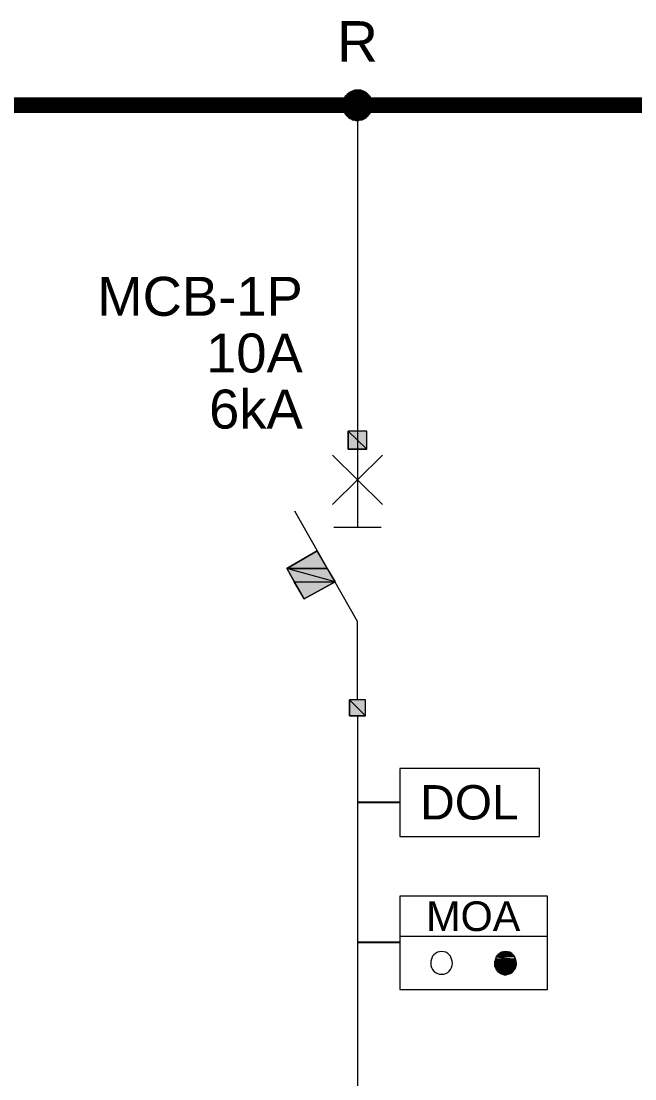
# Model space of a CAD drawing. Header units: millimetres. Extents: x -33055 to 42243, y -56860 to 24450.
# Drawn here: x 10569 to 14497, y -46657 to -39890 of the extents above; entities that cross this region are included whole.
import ezdxf
from ezdxf.enums import TextEntityAlignment as Align

# ---------------------------------------------------------------- set-up
doc = ezdxf.new("R2010")
doc.units = ezdxf.units.MM
for name, color, linetype in [('E-BUSBAR', 7, 'Continuous'), ('E-LEADER', 7, 'Continuous'), ('E-SLD', 7, 'Continuous'), ('E-TEXT', 7, 'Continuous')]:
    doc.layers.add(name, color=color, linetype=linetype)
doc.styles.add('ARIAL', font='arial.ttf')

msp = doc.modelspace()

# ---------------------------------------------------------------- hatches: boundary and pattern name
at = {"layer": 'E-SLD'}
h = msp.add_hatch(color=7, dxfattribs=at)
h.dxf.hatch_style = 1
h.paths.add_polyline_path([(12810.4, -40394), (12633.1, -40394), (12810.4, -40402.4), (12810.4, -40394)])
h.paths.add_polyline_path([(12633.1, -40394), (12810.4, -40402.4), (12628.8, -40402.4), (12633.1, -40394)])
h = msp.add_hatch(color=7, dxfattribs=at)
h.dxf.hatch_style = 1
h.paths.add_polyline_path([(12806.2, -40385.5), (12637.3, -40385.5), (12810.4, -40394), (12806.2, -40385.5)])
h.paths.add_polyline_path([(12637.3, -40385.5), (12810.4, -40394), (12633.1, -40394), (12637.3, -40385.5)])
h = msp.add_hatch(color=7, dxfattribs=at)
h.dxf.hatch_style = 1
h.paths.add_polyline_path([(12802, -40377.1), (12641.5, -40377.1), (12806.2, -40385.5), (12802, -40377.1)])
h.paths.add_polyline_path([(12641.5, -40377.1), (12806.2, -40385.5), (12637.3, -40385.5), (12641.5, -40377.1)])
h = msp.add_hatch(color=7, dxfattribs=at)
h.dxf.hatch_style = 1
h.paths.add_polyline_path([(12793.6, -40368.6), (12645.7, -40368.6), (12802, -40377.1), (12793.6, -40368.6)])
h.paths.add_polyline_path([(12645.7, -40368.6), (12802, -40377.1), (12641.5, -40377.1), (12645.7, -40368.6)])
h = msp.add_hatch(color=7, dxfattribs=at)
h.dxf.hatch_style = 1
h.paths.add_polyline_path([(12789.3, -40364.4), (12654.2, -40364.4), (12793.6, -40368.6), (12789.3, -40364.4)])
h.paths.add_polyline_path([(12654.2, -40364.4), (12793.6, -40368.6), (12645.7, -40368.6), (12654.2, -40364.4)])
h = msp.add_hatch(color=7, dxfattribs=at)
h.dxf.hatch_style = 1
h.paths.add_polyline_path([(12780.9, -40356), (12658.4, -40356), (12789.3, -40364.4), (12780.9, -40356)])
h.paths.add_polyline_path([(12658.4, -40356), (12789.3, -40364.4), (12654.2, -40364.4), (12658.4, -40356)])
h = msp.add_hatch(color=7, dxfattribs=at)
h.dxf.hatch_style = 1
h.paths.add_polyline_path([(12776.7, -40351.7), (12666.9, -40351.7), (12780.9, -40356), (12776.7, -40351.7)])
h.paths.add_polyline_path([(12666.9, -40351.7), (12780.9, -40356), (12658.4, -40356), (12666.9, -40351.7)])
h = msp.add_hatch(color=7, dxfattribs=at)
h.dxf.hatch_style = 1
h.paths.add_polyline_path([(12768.2, -40347.5), (12671.1, -40347.5), (12776.7, -40351.7), (12768.2, -40347.5)])
h.paths.add_polyline_path([(12671.1, -40347.5), (12776.7, -40351.7), (12666.9, -40351.7), (12671.1, -40347.5)])
h = msp.add_hatch(color=7, dxfattribs=at)
h.dxf.hatch_style = 1
h.paths.add_polyline_path([(12759.8, -40343.3), (12683.7, -40343.3), (12768.2, -40347.5), (12759.8, -40343.3)])
h.paths.add_polyline_path([(12683.7, -40343.3), (12768.2, -40347.5), (12671.1, -40347.5), (12683.7, -40343.3)])
h = msp.add_hatch(color=7, dxfattribs=at)
h.dxf.hatch_style = 1
h.paths.add_polyline_path([(12751.3, -40339.1), (12688, -40339.1), (12759.8, -40343.3), (12751.3, -40339.1)])
h.paths.add_polyline_path([(12688, -40339.1), (12759.8, -40343.3), (12683.7, -40343.3), (12688, -40339.1)])
h = msp.add_hatch(color=7, dxfattribs=at)
h.dxf.hatch_style = 1
h.paths.add_polyline_path([(12742.9, -40334.8), (12700.6, -40334.8), (12751.3, -40339.1), (12742.9, -40334.8)])
h.paths.add_polyline_path([(12700.6, -40334.8), (12751.3, -40339.1), (12688, -40339.1), (12700.6, -40334.8)])
h = msp.add_hatch(color=7, dxfattribs=at)
h.dxf.hatch_style = 1
h.paths.add_polyline_path([(12730.2, -40334.8), (12709.1, -40334.8), (12742.9, -40334.8), (12730.2, -40334.8)])
h.paths.add_polyline_path([(12709.1, -40334.8), (12742.9, -40334.8), (12700.6, -40334.8), (12709.1, -40334.8)])
h = msp.add_hatch(color=7, dxfattribs=at)
h.dxf.hatch_style = 1
h.paths.add_polyline_path([(12726, -40334.8), (12730.2, -40334.8), (12709.1, -40334.8), (12726, -40334.8)])
h = msp.add_hatch(color=7, dxfattribs=at)
h.dxf.hatch_style = 1
h.paths.add_polyline_path([(12814.7, -40410.9), (12628.8, -40410.9), (12814.7, -40419.3), (12814.7, -40410.9)])
h.paths.add_polyline_path([(12628.8, -40410.9), (12814.7, -40419.3), (12624.6, -40419.3), (12628.8, -40410.9)])
h = msp.add_hatch(color=7, dxfattribs=at)
h.dxf.hatch_style = 1
h.paths.add_polyline_path([(12814.7, -40419.3), (12624.6, -40419.3), (12814.7, -40427.8), (12814.7, -40419.3)])
h.paths.add_polyline_path([(12624.6, -40419.3), (12814.7, -40427.8), (12624.6, -40427.8), (12624.6, -40419.3)])
h = msp.add_hatch(color=7, dxfattribs=at)
h.dxf.hatch_style = 1
h.paths.add_polyline_path([(12814.7, -40427.8), (12624.6, -40427.8), (12814.7, -40436.2), (12814.7, -40427.8)])
h.paths.add_polyline_path([(12624.6, -40427.8), (12814.7, -40436.2), (12624.6, -40436.2), (12624.6, -40427.8)])
h = msp.add_hatch(color=7, dxfattribs=at)
h.dxf.hatch_style = 1
h.paths.add_polyline_path([(12814.7, -40436.2), (12624.6, -40436.2), (12814.7, -40448.9), (12814.7, -40436.2)])
h.paths.add_polyline_path([(12624.6, -40436.2), (12814.7, -40448.9), (12628.8, -40448.9), (12624.6, -40436.2)])
h = msp.add_hatch(color=7, dxfattribs=at)
h.dxf.hatch_style = 1
h.paths.add_polyline_path([(12810.4, -40402.4), (12628.8, -40402.4), (12814.7, -40410.9), (12810.4, -40402.4)])
h.paths.add_polyline_path([(12628.8, -40402.4), (12814.7, -40410.9), (12628.8, -40410.9), (12628.8, -40402.4)])
h = msp.add_hatch(color=7, dxfattribs=at)
h.dxf.hatch_style = 1
h.paths.add_polyline_path([(12814.7, -40448.9), (12628.8, -40448.9), (12810.4, -40457.3), (12814.7, -40448.9)])
h.paths.add_polyline_path([(12628.8, -40448.9), (12810.4, -40457.3), (12628.8, -40457.3), (12628.8, -40448.9)])
h = msp.add_hatch(color=7, dxfattribs=at)
h.dxf.hatch_style = 1
h.paths.add_polyline_path([(12810.4, -40457.3), (12628.8, -40457.3), (12810.4, -40465.8), (12810.4, -40457.3)])
h.paths.add_polyline_path([(12628.8, -40457.3), (12810.4, -40465.8), (12633.1, -40465.8), (12628.8, -40457.3)])
h = msp.add_hatch(color=7, dxfattribs=at)
h.dxf.hatch_style = 1
h.paths.add_polyline_path([(12810.4, -40465.8), (12633.1, -40465.8), (12806.2, -40474.2), (12810.4, -40465.8)])
h.paths.add_polyline_path([(12633.1, -40465.8), (12806.2, -40474.2), (12637.3, -40474.2), (12633.1, -40465.8)])
h = msp.add_hatch(color=7, dxfattribs=at)
h.dxf.hatch_style = 1
h.paths.add_polyline_path([(12806.2, -40474.2), (12637.3, -40474.2), (12802, -40478.5), (12806.2, -40474.2)])
h.paths.add_polyline_path([(12637.3, -40474.2), (12802, -40478.5), (12641.5, -40478.5), (12637.3, -40474.2)])
h = msp.add_hatch(color=7, dxfattribs=at)
h.dxf.hatch_style = 1
h.paths.add_polyline_path([(12802, -40478.5), (12641.5, -40478.5), (12793.6, -40486.9), (12802, -40478.5)])
h.paths.add_polyline_path([(12641.5, -40478.5), (12793.6, -40486.9), (12645.7, -40486.9), (12641.5, -40478.5)])
h = msp.add_hatch(color=7, dxfattribs=at)
h.dxf.hatch_style = 1
h.paths.add_polyline_path([(12793.6, -40486.9), (12645.7, -40486.9), (12789.3, -40495.3), (12793.6, -40486.9)])
h.paths.add_polyline_path([(12645.7, -40486.9), (12789.3, -40495.3), (12654.2, -40495.3), (12645.7, -40486.9)])
h = msp.add_hatch(color=7, dxfattribs=at)
h.dxf.hatch_style = 1
h.paths.add_polyline_path([(12789.3, -40495.3), (12654.2, -40495.3), (12780.9, -40499.6), (12789.3, -40495.3)])
h.paths.add_polyline_path([(12654.2, -40495.3), (12780.9, -40499.6), (12658.4, -40499.6), (12654.2, -40495.3)])
h = msp.add_hatch(color=7, dxfattribs=at)
h.dxf.hatch_style = 1
h.paths.add_polyline_path([(12780.9, -40499.6), (12658.4, -40499.6), (12776.7, -40508), (12780.9, -40499.6)])
h.paths.add_polyline_path([(12658.4, -40499.6), (12776.7, -40508), (12666.9, -40508), (12658.4, -40499.6)])
h = msp.add_hatch(color=7, dxfattribs=at)
h.dxf.hatch_style = 1
h.paths.add_polyline_path([(12776.7, -40508), (12666.9, -40508), (12768.2, -40512.2), (12776.7, -40508)])
h.paths.add_polyline_path([(12666.9, -40508), (12768.2, -40512.2), (12671.1, -40512.2), (12666.9, -40508)])
h = msp.add_hatch(color=7, dxfattribs=at)
h.dxf.hatch_style = 1
h.paths.add_polyline_path([(12768.2, -40512.2), (12671.1, -40512.2), (12759.8, -40516.5), (12768.2, -40512.2)])
h.paths.add_polyline_path([(12671.1, -40512.2), (12759.8, -40516.5), (12683.7, -40516.5), (12671.1, -40512.2)])
h = msp.add_hatch(color=7, dxfattribs=at)
h.dxf.hatch_style = 1
h.paths.add_polyline_path([(12759.8, -40516.5), (12683.7, -40516.5), (12751.3, -40520.7), (12759.8, -40516.5)])
h.paths.add_polyline_path([(12683.7, -40516.5), (12751.3, -40520.7), (12688, -40520.7), (12683.7, -40516.5)])
h = msp.add_hatch(color=7, dxfattribs=at)
h.dxf.hatch_style = 1
h.paths.add_polyline_path([(12751.3, -40520.7), (12688, -40520.7), (12742.9, -40520.7), (12751.3, -40520.7)])
h.paths.add_polyline_path([(12688, -40520.7), (12742.9, -40520.7), (12700.6, -40520.7), (12688, -40520.7)])
h = msp.add_hatch(color=7, dxfattribs=at)
h.dxf.hatch_style = 1
h.paths.add_polyline_path([(12700.6, -40520.7), (12709.1, -40524.9), (12730.2, -40524.9), (12700.6, -40520.7)])
h.paths.add_polyline_path([(12709.1, -40524.9), (12730.2, -40524.9), (12726, -40524.9), (12709.1, -40524.9)])
h = msp.add_hatch(color=7, dxfattribs=at)
h.dxf.hatch_style = 1
h.paths.add_polyline_path([(12700.6, -40520.7), (12742.9, -40520.7), (12730.2, -40524.9), (12700.6, -40520.7)])
h = msp.add_hatch(color=7, dxfattribs=at)
h.dxf.hatch_style = 1
h.paths.add_polyline_path([(12780.9, -42514.2), (12662.6, -42514.2), (12780.9, -42628.2), (12780.9, -42514.2)])
h.paths.add_polyline_path([(12662.6, -42514.2), (12780.9, -42628.2), (12662.6, -42628.2), (12662.6, -42514.2)])
h = msp.add_hatch(color=7, dxfattribs=at)
h.dxf.hatch_style = 1
h.paths.add_polyline_path([(12464.1, -43278.7), (12527.5, -43392.7), (12269.8, -43392.7), (12464.1, -43278.7)])
h = msp.add_hatch(color=7, dxfattribs=at)
h.dxf.hatch_style = 1
h.paths.add_polyline_path([(12269.8, -43392.7), (12316.3, -43477.2), (12578.2, -43477.2), (12269.8, -43392.7)])
h.paths.add_polyline_path([(12316.3, -43477.2), (12578.2, -43477.2), (12379.6, -43587), (12316.3, -43477.2)])
h = msp.add_hatch(color=7, dxfattribs=at)
h.dxf.hatch_style = 1
h.paths.add_polyline_path([(12269.8, -43392.7), (12527.5, -43392.7), (12578.2, -43477.2), (12269.8, -43392.7)])
h = msp.add_hatch(color=7, dxfattribs=at)
h.dxf.hatch_style = 1
h.paths.add_polyline_path([(12772.4, -44233.2), (12671.1, -44233.2), (12772.4, -44334.5), (12772.4, -44233.2)])
h.paths.add_polyline_path([(12671.1, -44233.2), (12772.4, -44334.5), (12671.1, -44334.5), (12671.1, -44233.2)])
h = msp.add_hatch(color=7, dxfattribs=at)
h.dxf.hatch_style = 1
h.paths.add_polyline_path([(13722.7, -45872), (13612.9, -45872), (13727, -45876.2), (13722.7, -45872)])
h.paths.add_polyline_path([(13612.9, -45872), (13727, -45876.2), (13608.7, -45876.2), (13612.9, -45872)])
h = msp.add_hatch(color=7, dxfattribs=at)
h.dxf.hatch_style = 1
h.paths.add_polyline_path([(13718.5, -45867.8), (13617.1, -45867.8), (13722.7, -45872), (13718.5, -45867.8)])
h.paths.add_polyline_path([(13617.1, -45867.8), (13722.7, -45872), (13612.9, -45872), (13617.1, -45867.8)])
h = msp.add_hatch(color=7, dxfattribs=at)
h.dxf.hatch_style = 1
h.paths.add_polyline_path([(13714.3, -45863.6), (13621.4, -45863.6), (13718.5, -45867.8), (13714.3, -45863.6)])
h.paths.add_polyline_path([(13621.4, -45863.6), (13718.5, -45867.8), (13617.1, -45867.8), (13621.4, -45863.6)])
h = msp.add_hatch(color=7, dxfattribs=at)
h.dxf.hatch_style = 1
h.paths.add_polyline_path([(13710.1, -45859.4), (13629.8, -45859.4), (13714.3, -45863.6), (13710.1, -45859.4)])
h.paths.add_polyline_path([(13629.8, -45859.4), (13714.3, -45863.6), (13621.4, -45863.6), (13629.8, -45859.4)])
h = msp.add_hatch(color=7, dxfattribs=at)
h.dxf.hatch_style = 1
h.paths.add_polyline_path([(13701.6, -45855.1), (13634, -45855.1), (13710.1, -45859.4), (13701.6, -45855.1)])
h.paths.add_polyline_path([(13634, -45855.1), (13710.1, -45859.4), (13629.8, -45859.4), (13634, -45855.1)])
h = msp.add_hatch(color=7, dxfattribs=at)
h.dxf.hatch_style = 1
h.paths.add_polyline_path([(13697.4, -45850.9), (13642.5, -45850.9), (13701.6, -45855.1), (13697.4, -45850.9)])
h.paths.add_polyline_path([(13642.5, -45850.9), (13701.6, -45855.1), (13634, -45855.1), (13642.5, -45850.9)])
h = msp.add_hatch(color=7, dxfattribs=at)
h.dxf.hatch_style = 1
h.paths.add_polyline_path([(13688.9, -45850.9), (13646.7, -45850.9), (13697.4, -45850.9), (13688.9, -45850.9)])
h.paths.add_polyline_path([(13646.7, -45850.9), (13697.4, -45850.9), (13642.5, -45850.9), (13646.7, -45850.9)])
h = msp.add_hatch(color=7, dxfattribs=at)
h.dxf.hatch_style = 1
h.paths.add_polyline_path([(13684.7, -45846.7), (13655.2, -45846.7), (13688.9, -45850.9), (13684.7, -45846.7)])
h.paths.add_polyline_path([(13655.2, -45846.7), (13688.9, -45850.9), (13646.7, -45850.9), (13655.2, -45846.7)])
h = msp.add_hatch(color=7, dxfattribs=at)
h.dxf.hatch_style = 1
h.paths.add_polyline_path([(13676.3, -45846.7), (13659.4, -45846.7), (13684.7, -45846.7), (13676.3, -45846.7)])
h.paths.add_polyline_path([(13659.4, -45846.7), (13684.7, -45846.7), (13655.2, -45846.7), (13659.4, -45846.7)])
h = msp.add_hatch(color=7, dxfattribs=at)
h.dxf.hatch_style = 1
h.paths.add_polyline_path([(13672, -45846.7), (13676.3, -45846.7), (13659.4, -45846.7), (13672, -45846.7)])
h = msp.add_hatch(color=7, dxfattribs=at)
h.dxf.hatch_style = 1
h.paths.add_polyline_path([(13735.4, -45895.3), (13604.5, -45895.3), (13735.4, -45903.7), (13735.4, -45895.3)])
h.paths.add_polyline_path([(13604.5, -45895.3), (13735.4, -45903.7), (13600.2, -45903.7), (13604.5, -45895.3)])
h = msp.add_hatch(color=7, dxfattribs=at)
h.dxf.hatch_style = 1
h.paths.add_polyline_path([(13735.4, -45903.7), (13600.2, -45903.7), (13735.4, -45908), (13735.4, -45903.7)])
h.paths.add_polyline_path([(13600.2, -45903.7), (13735.4, -45908), (13600.2, -45908), (13600.2, -45903.7)])
h = msp.add_hatch(color=7, dxfattribs=at)
h.dxf.hatch_style = 1
h.paths.add_polyline_path([(13735.4, -45908), (13600.2, -45908), (13739.6, -45916.4), (13735.4, -45908)])
h.paths.add_polyline_path([(13600.2, -45908), (13739.6, -45916.4), (13600.2, -45916.4), (13600.2, -45908)])
h = msp.add_hatch(color=7, dxfattribs=at)
h.dxf.hatch_style = 1
h.paths.add_polyline_path([(13739.6, -45916.4), (13600.2, -45916.4), (13739.6, -45920.6), (13739.6, -45916.4)])
h.paths.add_polyline_path([(13600.2, -45916.4), (13739.6, -45920.6), (13600.2, -45920.6), (13600.2, -45916.4)])
h = msp.add_hatch(color=7, dxfattribs=at)
h.dxf.hatch_style = 1
h.paths.add_polyline_path([(13739.6, -45920.6), (13600.2, -45920.6), (13739.6, -45929.1), (13739.6, -45920.6)])
h.paths.add_polyline_path([(13600.2, -45920.6), (13739.6, -45929.1), (13600.2, -45929.1), (13600.2, -45920.6)])
h = msp.add_hatch(color=7, dxfattribs=at)
h.dxf.hatch_style = 1
h.paths.add_polyline_path([(13739.6, -45929.1), (13600.2, -45929.1), (13735.4, -45933.3), (13739.6, -45929.1)])
h.paths.add_polyline_path([(13600.2, -45929.1), (13735.4, -45933.3), (13600.2, -45933.3), (13600.2, -45929.1)])
h = msp.add_hatch(color=7, dxfattribs=at)
h.dxf.hatch_style = 1
h.paths.add_polyline_path([(13735.4, -45933.3), (13600.2, -45933.3), (13735.4, -45941.7), (13735.4, -45933.3)])
h.paths.add_polyline_path([(13600.2, -45933.3), (13735.4, -45941.7), (13600.2, -45941.7), (13600.2, -45933.3)])
h = msp.add_hatch(color=7, dxfattribs=at)
h.dxf.hatch_style = 1
h.paths.add_polyline_path([(13735.4, -45941.7), (13600.2, -45941.7), (13735.4, -45946), (13735.4, -45941.7)])
h.paths.add_polyline_path([(13600.2, -45941.7), (13735.4, -45946), (13604.5, -45946), (13600.2, -45941.7)])
h = msp.add_hatch(color=7, dxfattribs=at)
h.dxf.hatch_style = 1
h.paths.add_polyline_path([(13731.2, -45891.1), (13608.7, -45891.1), (13735.4, -45895.3), (13731.2, -45891.1)])
h.paths.add_polyline_path([(13608.7, -45891.1), (13735.4, -45895.3), (13604.5, -45895.3), (13608.7, -45891.1)])
h = msp.add_hatch(color=7, dxfattribs=at)
h.dxf.hatch_style = 1
h.paths.add_polyline_path([(13735.4, -45946), (13604.5, -45946), (13731.2, -45954.4), (13735.4, -45946)])
h.paths.add_polyline_path([(13604.5, -45946), (13731.2, -45954.4), (13608.7, -45954.4), (13604.5, -45946)])
h = msp.add_hatch(color=7, dxfattribs=at)
h.dxf.hatch_style = 1
h.paths.add_polyline_path([(13731.2, -45954.4), (13608.7, -45954.4), (13727, -45958.6), (13731.2, -45954.4)])
h.paths.add_polyline_path([(13608.7, -45954.4), (13727, -45958.6), (13608.7, -45958.6), (13608.7, -45954.4)])
h = msp.add_hatch(color=7, dxfattribs=at)
h.dxf.hatch_style = 1
h.paths.add_polyline_path([(13727, -45958.6), (13608.7, -45958.6), (13722.7, -45962.9), (13727, -45958.6)])
h.paths.add_polyline_path([(13608.7, -45958.6), (13722.7, -45962.9), (13612.9, -45962.9), (13608.7, -45958.6)])
h = msp.add_hatch(color=7, dxfattribs=at)
h.dxf.hatch_style = 1
h.paths.add_polyline_path([(13722.7, -45962.9), (13612.9, -45962.9), (13718.5, -45971.3), (13722.7, -45962.9)])
h.paths.add_polyline_path([(13612.9, -45962.9), (13718.5, -45971.3), (13617.1, -45971.3), (13612.9, -45962.9)])
h = msp.add_hatch(color=7, dxfattribs=at)
h.dxf.hatch_style = 1
h.paths.add_polyline_path([(13718.5, -45971.3), (13617.1, -45971.3), (13714.3, -45975.5), (13718.5, -45971.3)])
h.paths.add_polyline_path([(13617.1, -45971.3), (13714.3, -45975.5), (13621.4, -45975.5), (13617.1, -45971.3)])
h = msp.add_hatch(color=7, dxfattribs=at)
h.dxf.hatch_style = 1
h.paths.add_polyline_path([(13714.3, -45975.5), (13621.4, -45975.5), (13710.1, -45979.8), (13714.3, -45975.5)])
h.paths.add_polyline_path([(13621.4, -45975.5), (13710.1, -45979.8), (13629.8, -45979.8), (13621.4, -45975.5)])
h = msp.add_hatch(color=7, dxfattribs=at)
h.dxf.hatch_style = 1
h.paths.add_polyline_path([(13710.1, -45979.8), (13629.8, -45979.8), (13701.6, -45984), (13710.1, -45979.8)])
h.paths.add_polyline_path([(13629.8, -45979.8), (13701.6, -45984), (13634, -45984), (13629.8, -45979.8)])
h = msp.add_hatch(color=7, dxfattribs=at)
h.dxf.hatch_style = 1
h.paths.add_polyline_path([(13701.6, -45984), (13634, -45984), (13697.4, -45984), (13701.6, -45984)])
h.paths.add_polyline_path([(13634, -45984), (13697.4, -45984), (13642.5, -45984), (13634, -45984)])
h = msp.add_hatch(color=7, dxfattribs=at)
h.dxf.hatch_style = 1
h.paths.add_polyline_path([(13697.4, -45984), (13642.5, -45984), (13688.9, -45988.2), (13697.4, -45984)])
h.paths.add_polyline_path([(13642.5, -45984), (13688.9, -45988.2), (13646.7, -45988.2), (13642.5, -45984)])
h = msp.add_hatch(color=7, dxfattribs=at)
h.dxf.hatch_style = 1
h.paths.add_polyline_path([(13688.9, -45988.2), (13646.7, -45988.2), (13684.7, -45988.2), (13688.9, -45988.2)])
h.paths.add_polyline_path([(13646.7, -45988.2), (13684.7, -45988.2), (13655.2, -45988.2), (13646.7, -45988.2)])
h = msp.add_hatch(color=7, dxfattribs=at)
h.dxf.hatch_style = 1
h.paths.add_polyline_path([(13655.2, -45988.2), (13659.4, -45992.4), (13676.3, -45992.4), (13655.2, -45988.2)])
h.paths.add_polyline_path([(13659.4, -45992.4), (13676.3, -45992.4), (13672, -45992.4), (13659.4, -45992.4)])
h = msp.add_hatch(color=7, dxfattribs=at)
h.dxf.hatch_style = 1
h.paths.add_polyline_path([(13655.2, -45988.2), (13684.7, -45988.2), (13676.3, -45992.4), (13655.2, -45988.2)])

# ---------------------------------------------------------------- linework, layer by layer
at = {"layer": 'E-BUSBAR', "const_width": 100}
msp.add_lwpolyline([(-25829, -40428), (34952, -40428)], dxfattribs=at)
at = {"layer": 'E-LEADER', "color": 253, "lineweight": 25, "true_color": 0x999999}
for p, q in [((12721.8, -44887.9), (12992.1, -44887.9)), ((12721.8, -45783.3), (12992.1, -45783.3))]:
    msp.add_line(p, q, dxfattribs=at)
at = {"layer": 'E-SLD', "color": 7, "lineweight": 0}
for p, q in [((12721.8, -40427.8), (12721.8, -43126.6)), ((12561.3, -42666.2), (12882.3, -42983)), ((12882.3, -42666.2), (12561.3, -42983)), ((12569.7, -43126.6), (12873.8, -43126.6)), ((12721.8, -44334.5), (12721.8, -47086.6)), ((12992.1, -45745.3), (13938.1, -45745.3))]:
    msp.add_line(p, q, dxfattribs=at)
for points in [[(12818.9, -40425.7), (12817, -40406.5), (12811.4, -40388.7), (12802.7, -40372.5), (12791.1, -40358.5), (12777, -40346.9), (12760.9, -40338.1), (12743, -40332.6), (12723.9, -40330.6), (12704.7, -40332.6), (12686.9, -40338.1), (12670.7, -40346.9), (12656.7, -40358.5), (12645.1, -40372.5), (12636.3, -40388.7), (12630.8, -40406.5), (12628.8, -40425.7), (12630.8, -40444.8), (12636.3, -40462.6), (12645.1, -40478.8), (12656.7, -40492.9), (12670.7, -40504.5), (12686.9, -40513.2), (12704.7, -40518.8), (12723.9, -40520.7), (12743, -40518.8), (12760.9, -40513.2), (12777, -40504.5), (12791.1, -40492.9), (12802.7, -40478.8), (12811.4, -40462.6), (12817, -40444.8), (12818.9, -40425.7)], [(12633.1, -40394), (12810.4, -40402.4), (12628.8, -40402.4), (12633.1, -40394)], [(12637.3, -40385.5), (12810.4, -40394), (12633.1, -40394), (12637.3, -40385.5)], [(12810.4, -40394), (12633.1, -40394), (12810.4, -40402.4), (12810.4, -40394)], [(12641.5, -40377.1), (12806.2, -40385.5), (12637.3, -40385.5), (12641.5, -40377.1)], [(12806.2, -40385.5), (12637.3, -40385.5), (12810.4, -40394), (12806.2, -40385.5)], [(12645.7, -40368.6), (12802, -40377.1), (12641.5, -40377.1), (12645.7, -40368.6)], [(12802, -40377.1), (12641.5, -40377.1), (12806.2, -40385.5), (12802, -40377.1)], [(12654.2, -40364.4), (12793.6, -40368.6), (12645.7, -40368.6), (12654.2, -40364.4)], [(12793.6, -40368.6), (12645.7, -40368.6), (12802, -40377.1), (12793.6, -40368.6)], [(12658.4, -40356), (12789.3, -40364.4), (12654.2, -40364.4), (12658.4, -40356)], [(12789.3, -40364.4), (12654.2, -40364.4), (12793.6, -40368.6), (12789.3, -40364.4)], [(12666.9, -40351.7), (12780.9, -40356), (12658.4, -40356), (12666.9, -40351.7)], [(12780.9, -40356), (12658.4, -40356), (12789.3, -40364.4), (12780.9, -40356)], [(12671.1, -40347.5), (12776.7, -40351.7), (12666.9, -40351.7), (12671.1, -40347.5)], [(12776.7, -40351.7), (12666.9, -40351.7), (12780.9, -40356), (12776.7, -40351.7)], [(12683.7, -40343.3), (12768.2, -40347.5), (12671.1, -40347.5), (12683.7, -40343.3)], [(12768.2, -40347.5), (12671.1, -40347.5), (12776.7, -40351.7), (12768.2, -40347.5)], [(12688, -40339.1), (12759.8, -40343.3), (12683.7, -40343.3), (12688, -40339.1)], [(12759.8, -40343.3), (12683.7, -40343.3), (12768.2, -40347.5), (12759.8, -40343.3)], [(12700.6, -40334.8), (12751.3, -40339.1), (12688, -40339.1), (12700.6, -40334.8)], [(12751.3, -40339.1), (12688, -40339.1), (12759.8, -40343.3), (12751.3, -40339.1)], [(12709.1, -40334.8), (12742.9, -40334.8), (12700.6, -40334.8), (12709.1, -40334.8)], [(12742.9, -40334.8), (12700.6, -40334.8), (12751.3, -40339.1), (12742.9, -40334.8)], [(12726, -40334.8), (12730.2, -40334.8), (12709.1, -40334.8), (12726, -40334.8)], [(12730.2, -40334.8), (12709.1, -40334.8), (12742.9, -40334.8), (12730.2, -40334.8)], [(12628.8, -40410.9), (12814.7, -40419.3), (12624.6, -40419.3), (12628.8, -40410.9)], [(12814.7, -40419.3), (12624.6, -40419.3), (12814.7, -40427.8), (12814.7, -40419.3)], [(12624.6, -40419.3), (12814.7, -40427.8), (12624.6, -40427.8), (12624.6, -40419.3)], [(12814.7, -40427.8), (12624.6, -40427.8), (12814.7, -40436.2), (12814.7, -40427.8)], [(12624.6, -40427.8), (12814.7, -40436.2), (12624.6, -40436.2), (12624.6, -40427.8)], [(12814.7, -40436.2), (12624.6, -40436.2), (12814.7, -40448.9), (12814.7, -40436.2)], [(12624.6, -40436.2), (12814.7, -40448.9), (12628.8, -40448.9), (12624.6, -40436.2)], [(12810.4, -40402.4), (12628.8, -40402.4), (12814.7, -40410.9), (12810.4, -40402.4)], [(12628.8, -40402.4), (12814.7, -40410.9), (12628.8, -40410.9), (12628.8, -40402.4)], [(12814.7, -40410.9), (12628.8, -40410.9), (12814.7, -40419.3), (12814.7, -40410.9)], [(12814.7, -40448.9), (12628.8, -40448.9), (12810.4, -40457.3), (12814.7, -40448.9)], [(12628.8, -40448.9), (12810.4, -40457.3), (12628.8, -40457.3), (12628.8, -40448.9)], [(12810.4, -40457.3), (12628.8, -40457.3), (12810.4, -40465.8), (12810.4, -40457.3)], [(12628.8, -40457.3), (12810.4, -40465.8), (12633.1, -40465.8), (12628.8, -40457.3)], [(12810.4, -40465.8), (12633.1, -40465.8), (12806.2, -40474.2), (12810.4, -40465.8)], [(12633.1, -40465.8), (12806.2, -40474.2), (12637.3, -40474.2), (12633.1, -40465.8)], [(12806.2, -40474.2), (12637.3, -40474.2), (12802, -40478.5), (12806.2, -40474.2)], [(12637.3, -40474.2), (12802, -40478.5), (12641.5, -40478.5), (12637.3, -40474.2)], [(12802, -40478.5), (12641.5, -40478.5), (12793.6, -40486.9), (12802, -40478.5)], [(12641.5, -40478.5), (12793.6, -40486.9), (12645.7, -40486.9), (12641.5, -40478.5)], [(12793.6, -40486.9), (12645.7, -40486.9), (12789.3, -40495.3), (12793.6, -40486.9)], [(12645.7, -40486.9), (12789.3, -40495.3), (12654.2, -40495.3), (12645.7, -40486.9)], [(12789.3, -40495.3), (12654.2, -40495.3), (12780.9, -40499.6), (12789.3, -40495.3)], [(12654.2, -40495.3), (12780.9, -40499.6), (12658.4, -40499.6), (12654.2, -40495.3)], [(12780.9, -40499.6), (12658.4, -40499.6), (12776.7, -40508), (12780.9, -40499.6)], [(12658.4, -40499.6), (12776.7, -40508), (12666.9, -40508), (12658.4, -40499.6)], [(12776.7, -40508), (12666.9, -40508), (12768.2, -40512.2), (12776.7, -40508)], [(12666.9, -40508), (12768.2, -40512.2), (12671.1, -40512.2), (12666.9, -40508)], [(12768.2, -40512.2), (12671.1, -40512.2), (12759.8, -40516.5), (12768.2, -40512.2)], [(12671.1, -40512.2), (12759.8, -40516.5), (12683.7, -40516.5), (12671.1, -40512.2)], [(12759.8, -40516.5), (12683.7, -40516.5), (12751.3, -40520.7), (12759.8, -40516.5)], [(12683.7, -40516.5), (12751.3, -40520.7), (12688, -40520.7), (12683.7, -40516.5)], [(12751.3, -40520.7), (12688, -40520.7), (12742.9, -40520.7), (12751.3, -40520.7)], [(12688, -40520.7), (12742.9, -40520.7), (12700.6, -40520.7), (12688, -40520.7)], [(12700.6, -40520.7), (12709.1, -40524.9), (12730.2, -40524.9), (12700.6, -40520.7)], [(12700.6, -40520.7), (12742.9, -40520.7), (12730.2, -40524.9), (12700.6, -40520.7)], [(12709.1, -40524.9), (12730.2, -40524.9), (12726, -40524.9), (12709.1, -40524.9)], [(12662.6, -42514.2), (12662.6, -42628.2), (12780.9, -42628.2), (12780.9, -42514.2), (12662.6, -42514.2)], [(12662.6, -42514.2), (12662.6, -42628.2), (12780.9, -42628.2), (12780.9, -42514.2), (12662.6, -42514.2)], [(12780.9, -42514.2), (12662.6, -42514.2), (12780.9, -42628.2), (12780.9, -42514.2)], [(12662.6, -42514.2), (12780.9, -42628.2), (12662.6, -42628.2), (12662.6, -42514.2)], [(12721.8, -44233.2), (12721.8, -43730.6), (12320.5, -43025.3)], [(12379.6, -43587), (12578.2, -43477.2), (12464.1, -43278.7), (12269.8, -43392.7), (12379.6, -43587)], [(12464.1, -43278.7), (12527.5, -43392.7), (12269.8, -43392.7), (12464.1, -43278.7)], [(12269.8, -43392.7), (12316.3, -43477.2), (12578.2, -43477.2), (12269.8, -43392.7)], [(12269.8, -43392.7), (12527.5, -43392.7), (12578.2, -43477.2), (12269.8, -43392.7)], [(12316.3, -43477.2), (12578.2, -43477.2), (12379.6, -43587), (12316.3, -43477.2)], [(12671.1, -44233.2), (12671.1, -44334.5), (12772.4, -44334.5), (12772.4, -44233.2), (12671.1, -44233.2)], [(12772.4, -44233.2), (12671.1, -44233.2), (12772.4, -44334.5), (12772.4, -44233.2)], [(12671.1, -44233.2), (12772.4, -44334.5), (12671.1, -44334.5), (12671.1, -44233.2)], [(12992.1, -44672.5), (12992.1, -45107.6), (13887.5, -45107.6), (13887.5, -44672.5), (12992.1, -44672.5)], [(12992.1, -45487.7), (12992.1, -46085.4), (13938.1, -46085.4), (13938.1, -45487.7), (12992.1, -45487.7)], [(13329.9, -45918.5), (13328.5, -45904.5), (13324.5, -45891.4), (13318, -45873.2), (13309.5, -45862.9), (13299.2, -45854.4), (13287.4, -45847.9), (13274.3, -45843.9), (13260.3, -45842.5), (13246.2, -45843.9), (13233.1, -45847.9), (13221.3, -45854.4), (13211, -45862.9), (13202.5, -45873.2), (13196, -45891.4), (13192, -45904.5), (13190.6, -45918.5), (13192, -45932.6), (13196, -45945.6), (13202.5, -45957.5), (13211, -45967.8), (13221.3, -45976.3), (13233.1, -45982.7), (13246.2, -45986.8), (13260.3, -45988.2), (13274.3, -45986.8), (13287.4, -45982.7), (13299.2, -45976.3), (13309.5, -45967.8), (13318, -45957.5), (13324.5, -45945.6), (13328.5, -45932.6), (13329.9, -45918.5)], [(13739.6, -45918.5), (13738.2, -45904.5), (13734.1, -45891.4), (13727.7, -45873.2), (13719.2, -45862.9), (13708.9, -45854.4), (13697.1, -45847.9), (13684, -45843.9), (13669.9, -45842.5), (13655.9, -45843.9), (13642.8, -45847.9), (13631, -45854.4), (13620.7, -45862.9), (13612.1, -45873.2), (13605.7, -45891.4), (13601.7, -45904.5), (13600.2, -45918.5), (13601.7, -45932.6), (13605.7, -45945.6), (13612.1, -45957.5), (13620.7, -45967.8), (13631, -45976.3), (13642.8, -45982.7), (13655.9, -45986.8), (13669.9, -45988.2), (13684, -45986.8), (13697.1, -45982.7), (13708.9, -45976.3), (13719.2, -45967.8), (13727.7, -45957.5), (13734.1, -45945.6), (13738.2, -45932.6), (13739.6, -45918.5)], [(13612.9, -45872), (13727, -45876.2), (13608.7, -45876.2), (13612.9, -45872)], [(13727, -45876.2), (13608.7, -45876.2), (13731.2, -45891.1), (13727, -45876.2)], [(13608.7, -45876.2), (13731.2, -45891.1), (13608.7, -45891.1), (13608.7, -45876.2)], [(13617.1, -45867.8), (13722.7, -45872), (13612.9, -45872), (13617.1, -45867.8)], [(13722.7, -45872), (13612.9, -45872), (13727, -45876.2), (13722.7, -45872)], [(13621.4, -45863.6), (13718.5, -45867.8), (13617.1, -45867.8), (13621.4, -45863.6)], [(13718.5, -45867.8), (13617.1, -45867.8), (13722.7, -45872), (13718.5, -45867.8)], [(13629.8, -45859.4), (13714.3, -45863.6), (13621.4, -45863.6), (13629.8, -45859.4)], [(13714.3, -45863.6), (13621.4, -45863.6), (13718.5, -45867.8), (13714.3, -45863.6)], [(13634, -45855.1), (13710.1, -45859.4), (13629.8, -45859.4), (13634, -45855.1)], [(13710.1, -45859.4), (13629.8, -45859.4), (13714.3, -45863.6), (13710.1, -45859.4)], [(13642.5, -45850.9), (13701.6, -45855.1), (13634, -45855.1), (13642.5, -45850.9)], [(13701.6, -45855.1), (13634, -45855.1), (13710.1, -45859.4), (13701.6, -45855.1)], [(13646.7, -45850.9), (13697.4, -45850.9), (13642.5, -45850.9), (13646.7, -45850.9)], [(13697.4, -45850.9), (13642.5, -45850.9), (13701.6, -45855.1), (13697.4, -45850.9)], [(13655.2, -45846.7), (13688.9, -45850.9), (13646.7, -45850.9), (13655.2, -45846.7)], [(13688.9, -45850.9), (13646.7, -45850.9), (13697.4, -45850.9), (13688.9, -45850.9)], [(13659.4, -45846.7), (13684.7, -45846.7), (13655.2, -45846.7), (13659.4, -45846.7)], [(13684.7, -45846.7), (13655.2, -45846.7), (13688.9, -45850.9), (13684.7, -45846.7)], [(13672, -45846.7), (13676.3, -45846.7), (13659.4, -45846.7), (13672, -45846.7)], [(13676.3, -45846.7), (13659.4, -45846.7), (13684.7, -45846.7), (13676.3, -45846.7)], [(13604.5, -45895.3), (13735.4, -45903.7), (13600.2, -45903.7), (13604.5, -45895.3)], [(13735.4, -45903.7), (13600.2, -45903.7), (13735.4, -45908), (13735.4, -45903.7)], [(13600.2, -45903.7), (13735.4, -45908), (13600.2, -45908), (13600.2, -45903.7)], [(13735.4, -45908), (13600.2, -45908), (13739.6, -45916.4), (13735.4, -45908)], [(13600.2, -45908), (13739.6, -45916.4), (13600.2, -45916.4), (13600.2, -45908)], [(13739.6, -45916.4), (13600.2, -45916.4), (13739.6, -45920.6), (13739.6, -45916.4)], [(13600.2, -45916.4), (13739.6, -45920.6), (13600.2, -45920.6), (13600.2, -45916.4)], [(13739.6, -45920.6), (13600.2, -45920.6), (13739.6, -45929.1), (13739.6, -45920.6)], [(13600.2, -45920.6), (13739.6, -45929.1), (13600.2, -45929.1), (13600.2, -45920.6)], [(13739.6, -45929.1), (13600.2, -45929.1), (13735.4, -45933.3), (13739.6, -45929.1)], [(13600.2, -45929.1), (13735.4, -45933.3), (13600.2, -45933.3), (13600.2, -45929.1)], [(13735.4, -45933.3), (13600.2, -45933.3), (13735.4, -45941.7), (13735.4, -45933.3)], [(13600.2, -45933.3), (13735.4, -45941.7), (13600.2, -45941.7), (13600.2, -45933.3)], [(13735.4, -45941.7), (13600.2, -45941.7), (13735.4, -45946), (13735.4, -45941.7)], [(13600.2, -45941.7), (13735.4, -45946), (13604.5, -45946), (13600.2, -45941.7)], [(13608.7, -45891.1), (13735.4, -45895.3), (13604.5, -45895.3), (13608.7, -45891.1)], [(13735.4, -45895.3), (13604.5, -45895.3), (13735.4, -45903.7), (13735.4, -45895.3)], [(13735.4, -45946), (13604.5, -45946), (13731.2, -45954.4), (13735.4, -45946)], [(13604.5, -45946), (13731.2, -45954.4), (13608.7, -45954.4), (13604.5, -45946)], [(13731.2, -45891.1), (13608.7, -45891.1), (13735.4, -45895.3), (13731.2, -45891.1)], [(13731.2, -45954.4), (13608.7, -45954.4), (13727, -45958.6), (13731.2, -45954.4)], [(13608.7, -45954.4), (13727, -45958.6), (13608.7, -45958.6), (13608.7, -45954.4)], [(13727, -45958.6), (13608.7, -45958.6), (13722.7, -45962.9), (13727, -45958.6)], [(13608.7, -45958.6), (13722.7, -45962.9), (13612.9, -45962.9), (13608.7, -45958.6)], [(13722.7, -45962.9), (13612.9, -45962.9), (13718.5, -45971.3), (13722.7, -45962.9)], [(13612.9, -45962.9), (13718.5, -45971.3), (13617.1, -45971.3), (13612.9, -45962.9)], [(13718.5, -45971.3), (13617.1, -45971.3), (13714.3, -45975.5), (13718.5, -45971.3)], [(13617.1, -45971.3), (13714.3, -45975.5), (13621.4, -45975.5), (13617.1, -45971.3)], [(13714.3, -45975.5), (13621.4, -45975.5), (13710.1, -45979.8), (13714.3, -45975.5)], [(13621.4, -45975.5), (13710.1, -45979.8), (13629.8, -45979.8), (13621.4, -45975.5)], [(13710.1, -45979.8), (13629.8, -45979.8), (13701.6, -45984), (13710.1, -45979.8)], [(13629.8, -45979.8), (13701.6, -45984), (13634, -45984), (13629.8, -45979.8)], [(13701.6, -45984), (13634, -45984), (13697.4, -45984), (13701.6, -45984)], [(13634, -45984), (13697.4, -45984), (13642.5, -45984), (13634, -45984)], [(13697.4, -45984), (13642.5, -45984), (13688.9, -45988.2), (13697.4, -45984)], [(13642.5, -45984), (13688.9, -45988.2), (13646.7, -45988.2), (13642.5, -45984)], [(13688.9, -45988.2), (13646.7, -45988.2), (13684.7, -45988.2), (13688.9, -45988.2)], [(13646.7, -45988.2), (13684.7, -45988.2), (13655.2, -45988.2), (13646.7, -45988.2)], [(13655.2, -45988.2), (13659.4, -45992.4), (13676.3, -45992.4), (13655.2, -45988.2)], [(13655.2, -45988.2), (13684.7, -45988.2), (13676.3, -45992.4), (13655.2, -45988.2)], [(13659.4, -45992.4), (13676.3, -45992.4), (13672, -45992.4), (13659.4, -45992.4)]]:
    msp.add_lwpolyline(points, dxfattribs=at)

# ---------------------------------------------------------------- texts
at = {"layer": 'E-TEXT', "color": 7, "style": 'ARIAL'}
msp.add_text('R', height=259.3, dxfattribs=at).set_placement((12722.1, -40149.4), align=Align.CENTER)
for s, p in [('MCB-1P', (12371.9, -41775.4)), ('10A', (12371.9, -42137.9)), ('6kA', (12371.9, -42497))]:
    msp.add_text(s, height=249.23, dxfattribs=at).set_placement(p, align=Align.RIGHT)
for s, height, p in [('DOL', 219.54, (13123, -44997.7)), ('MOA', 189.55, (13161, -45711.5))]:
    msp.add_text(s, height=height, dxfattribs=at).set_placement(p)

doc.saveas('drawing.dxf')
